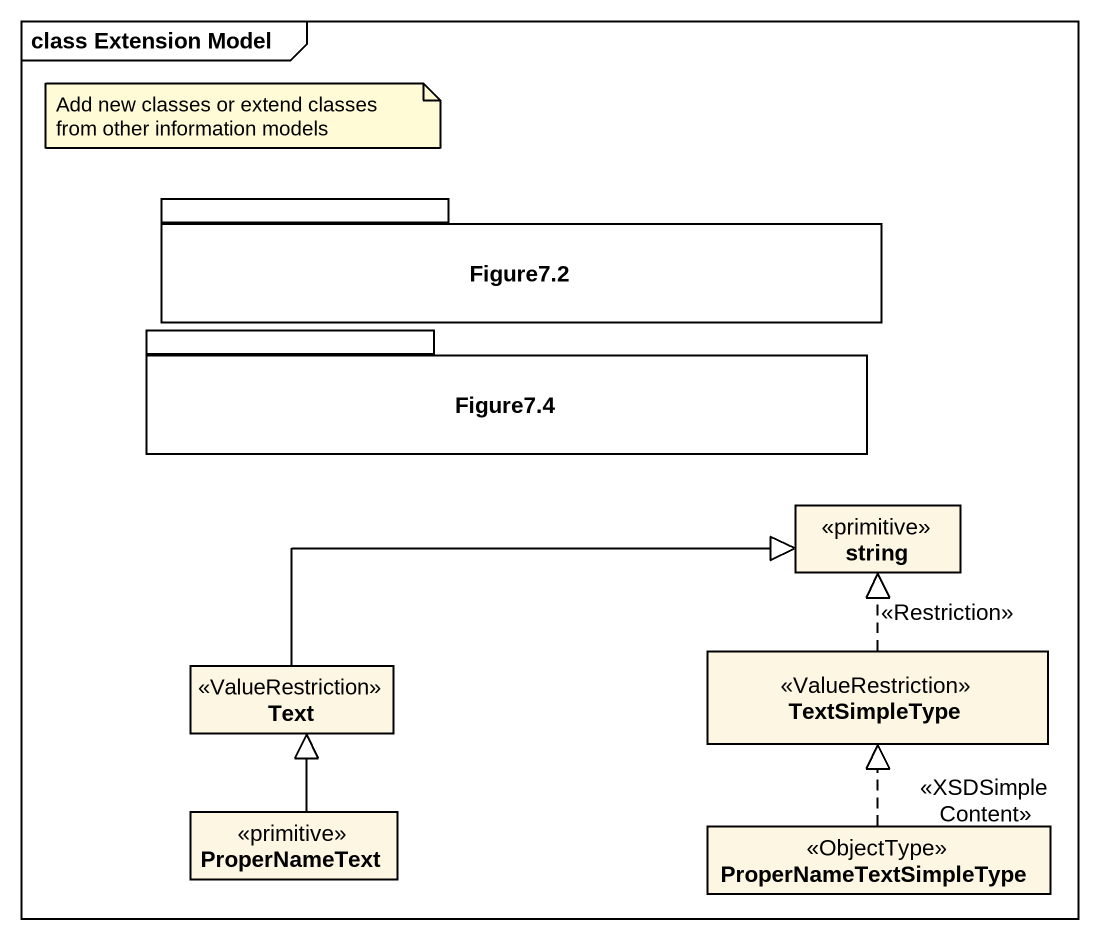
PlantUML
@startuml
mainframe class Extension Model
hide circle
hide empty members
package "Figure7.2" as Figure7_2 {
}
package "Figure7.4" as Figure7_4 {
}
class string <<primitive>>
class Text <<ValueRestriction>>
class TextSimpleType <<ValueRestriction>>
class ProperNameText <<primitive>>
class ProperNameTextSimpleType <<ObjectType>>
Text -right-|> string
TextSimpleType .up.|> string : <<Restriction>>
ProperNameText -up-|> Text
ProperNameTextSimpleType .up.|> TextSimpleType : <<XSDSimpleContent>>
note as N1
  Add new classes or extend classes from other information models
end note
@enduml
